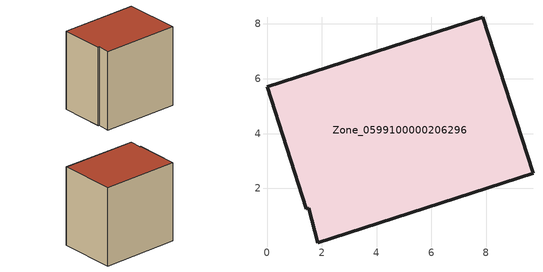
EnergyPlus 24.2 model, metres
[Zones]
Zone_0599100000206296
 floor ground (C_G): 1.52,1.27 1.44,1.25 0,5.71 7.87,8.25 9.71,2.55 1.86,0.01 z3.7
 wall outside (C_F): 9.71,2.55 7.87,8.25 0,5.71 1.44,1.25 1.52,1.27 1.86,0.01 9.71,2.55 z3.7:11.99
 roof outside (C_R): 1.86,0.01 9.71,2.55 7.87,8.25 0,5.71 1.44,1.25 1.52,1.27 z11.99
[BUILDING]
Pand.0599100000206296: North Axis=0; Terrain=City; Loads Convergence Tolerance Value=0.04; Temperature Convergence Tolerance Value=0.4; Solar Distribution=FullExterior; Maximum Number of Warmup Days=25; Minimum Number of Warmup Days=1
[Site:Location]
Rotterdam.The.Hague.AP_ZH_NLD Design_Conditions: Latitude=51.96; Longitude=4.45; Time Zone=1; Elevation=-4.5
[SITE:GROUNDTEMPERATURE:BUILDINGSURFACE]
18, 18, 18, 18, 18, 18, 18, 18, 18, 18, 18, 18
[MATERIAL] Thermal Absorptance=0.9; Solar Absorptance=0.7; Visible Absorptance=0.7
Name | Roughness | Thickness | Conductivity | Density | Specific Heat
G.TI.1965-1974 | MediumSmooth | 0.15 | 0.882353 | 540 | 1210
F.TI.1965-1974 | Rough | 0.3 | 0.697674 | 1920 | 840
R.TI.1965-1974 | MediumRough | 0.2 | 0.232558 | 1500 | 1000
[CONSTRUCTION]
C_G: G.TI.1965-1974
C_F: F.TI.1965-1974
C_R: R.TI.1965-1974
[ZONE]
Zone_0599100000206296: Type=1; Multiplier=1; Ceiling Height=Autocalculate; Volume=Autocalculate; Floor Area=autocalculate; Part of Total Floor Area=Yes
[ZONEINFILTRATION:DESIGNFLOWRATE]
Infil_Zone_0599100000206296: Zone or ZoneList or Space or SpaceList=Zone_0599100000206296; Schedule=AlwaysOn; Design Flow Rate Calculation Method=Flow/Area; Flow Rate per Floor Area=0.003; Constant Term Coefficient=1; Temperature Term Coefficient=0; Velocity Term Coefficient=0; Velocity Squared Term Coefficient=0
[HVACTEMPLATE:ZONE:IDEALLOADSAIRSYSTEM]
Zone_0599100000206296: Maximum Heating Supply Air Temperature=50; Minimum Cooling Supply Air Temperature=13; Maximum Heating Supply Air Humidity Ratio=0.0156; Minimum Cooling Supply Air Humidity Ratio=0.0077; Heating Limit=NoLimit; Cooling Limit=NoLimit; Dehumidification Control Type=ConstantSensibleHeatRatio; Cooling Sensible Heat Ratio=0.7; Dehumidification Setpoint=60; Humidification Control Type=None; Humidification Setpoint=30; Outdoor Air Method=None; Outdoor Air Flow Rate per Person=0.00944; Outdoor Air Flow Rate per Zone Floor Area=0; Outdoor Air Flow Rate per Zone=0; Demand Controlled Ventilation Type=None; Outdoor Air Economizer Type=NoEconomizer; Heat Recovery Type=None; Sensible Heat Recovery Effectiveness=0.7; Latent Heat Recovery Effectiveness=0.65
[ZONECONTROL:THERMOSTAT]
ThermostatControl_Zone_0599100000206296: Zone or ZoneList=Zone_0599100000206296; Control Type Schedule=DualSetpointControlType; Control 1=Thermostat_Zone_0599100000206296; Temperature Difference Between Cutout And Setpoint=0
[THERMOSTATSETPOINT:DUALSETPOINT]
Thermostat_Zone_0599100000206296: Heating Setpoint Temperature Schedule=HeatingSetpoint_Zone_0599100000206296; Cooling Setpoint Temperature Schedule=CoolingSetpoint_Zone_0599100000206296
[SCHEDULE:COMPACT]
HeatingSetpoint_Zone_0599100000206296: Through: 12/31, For: AllDays, Until: 24:00, 21
CoolingSetpoint_Zone_0599100000206296: Through: 12/31, For: AllDays, Until: 24:00, 24
DualSetpointControlType: Through: 12/31, For: AllDays, Until: 24:00, 4
AlwaysOn: Through: 12/31, For: AllDays, Until: 24:00, 1
